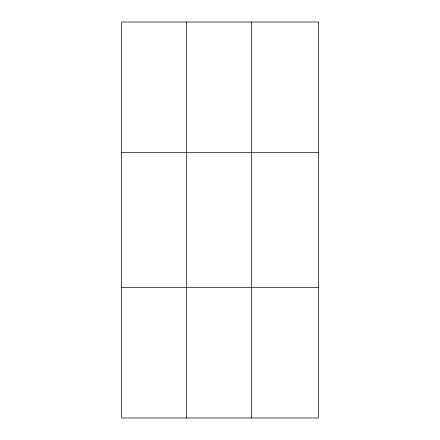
<?xml version="1.0" encoding="UTF-8"?>
<svg xmlns="http://www.w3.org/2000/svg" width="440" height="440" viewBox="0 0 440 440"><rect width="100%" height="100%" fill="white"/><g stroke="black" fill="none" stroke-linecap="round" stroke-linejoin="round"><path stroke-width="0.66" d="M186.566 22L186.566 418M251.471 22L251.471 418M121.655 152.68L318.346 152.68M121.655 287.32L318.346 287.32M318.346 22L318.346 418L121.655 418L121.655 22L318.346 22"/></g></svg>
